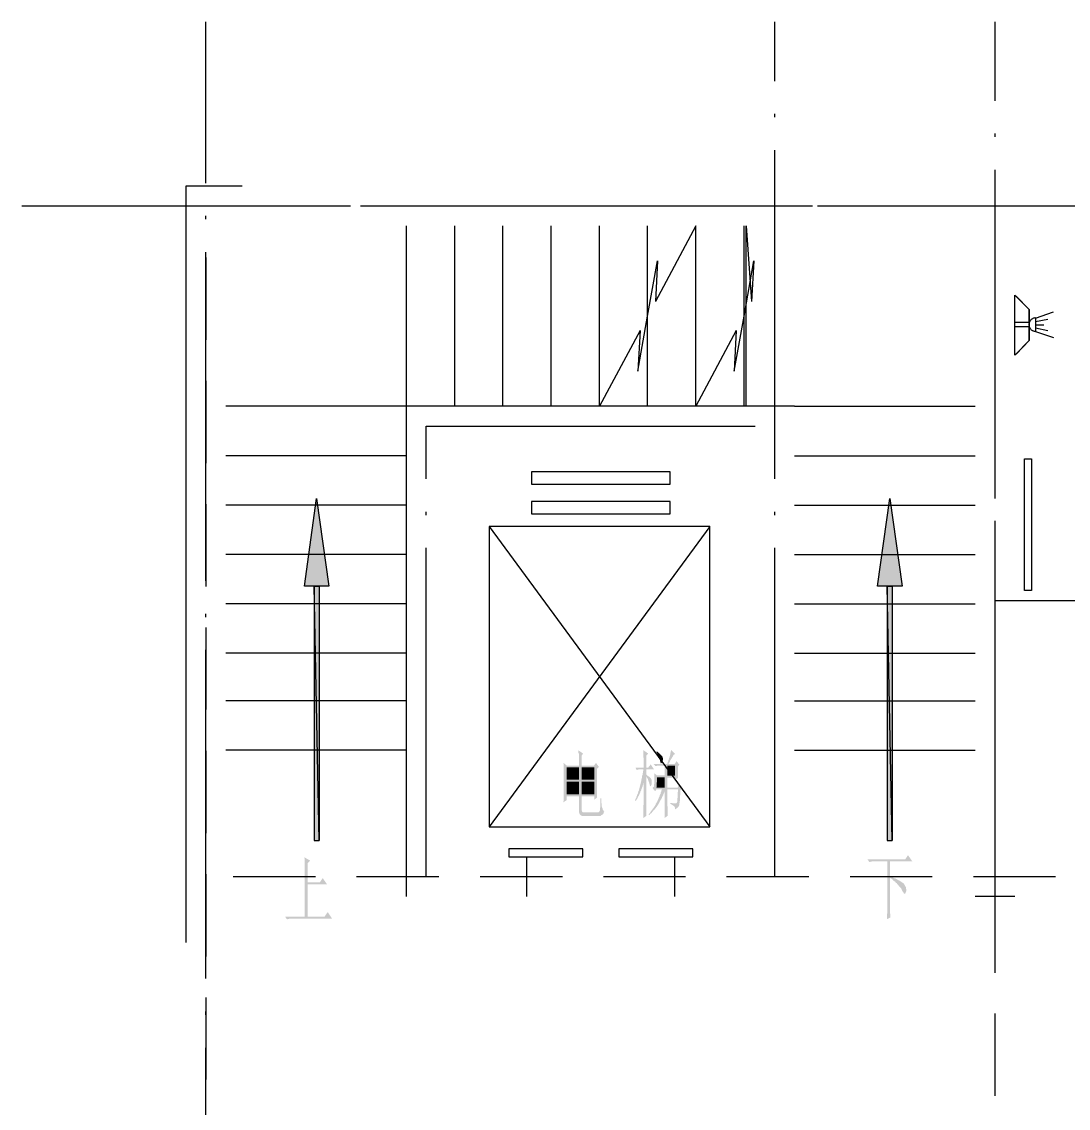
# Model space of a CAD drawing. Header units: millimetres. Extents: x -1120 to 100154, y -9529 to 14223.
# Drawn here: x 41768 to 48133, y 7611 to 14221 of the extents above; entities that cross this region are included whole.
import ezdxf

# ---------------------------------------------------------------- set-up
doc = ezdxf.new("R2010")
doc.units = ezdxf.units.MM
doc.linetypes.add('DOTE', pattern=[2.42, 2, -0.2, 0.02, -0.2])
doc.layers.add('A-DOTE', color=1, linetype='Continuous')
doc.layers.add('A-立面看线', color=7, linetype='Continuous')

msp = doc.modelspace()

# ---------------------------------------------------------------- hatches: boundary and pattern name
at = {"layer": 'A-立面看线'}
for points in [[(43487.1, 10786.9), (43561.1, 11320.1), (43635.1, 10786.9)], [(46973.2, 10786.9), (47047.2, 11320.1), (47123.4, 10786.9)], [(43545.9, 9239.7), (43576.3, 9239.7), (43545.9, 10786.9)], [(43576.3, 9239.7), (43545.9, 10786.9), (43576.3, 10786.9)], [(47032, 9239.7), (47062.4, 9239.7), (47032, 10786.9)], [(47062.4, 9239.7), (47032, 10786.9), (47062.4, 10786.9)], [(45156.2, 9694.5), (45156.2, 9701), (45156.2, 9705.4), (45156.2, 9709.7), (45156.2, 9714.1), (45156.2, 9718.4), (45156.2, 9725), (45156.2, 9729.3), (45156.2, 9733.7), (45156.2, 9738), (45156.2, 9742.4), (45156.2, 9746.7), (45156.2, 9751.1), (45156.2, 9755.4), (45156.2, 9759.8), (45156.2, 9764.1), (45156.2, 9768.5), (45154, 9772.8), (45154, 9777.2), (45154, 9781.6), (45154, 9785.9), (45154, 9788.1), (45182.3, 9768.5), (45173.6, 9757.6), (45173.6, 9694.5), (45247.6, 9694.5), (45260.6, 9711.9), (45278, 9688), (45267.2, 9677.1), (45267.2, 9668.4), (45267.2, 9661.9), (45267.2, 9655.3), (45267.2, 9648.8), (45267.2, 9642.3), (45267.2, 9635.8), (45267.2, 9629.2), (45267.2, 9622.7), (45267.2, 9616.2), (45267.2, 9611.8), (45267.2, 9605.3), (45267.2, 9598.8), (45267.2, 9594.4), (45267.2, 9587.9), (45267.2, 9583.5), (45267.2, 9579.2), (45267.2, 9574.8), (45267.2, 9568.3), (45267.2, 9563.9), (45267.2, 9559.6), (45267.2, 9555.2), (45267.2, 9550.9), (45267.2, 9546.5), (45267.2, 9542.2), (45267.2, 9540), (45267.2, 9535.7), (45267.2, 9531.3), (45267.2, 9529.1), (45267.2, 9524.8), (45267.2, 9522.6), (45267.2, 9520.4), (45267.2, 9516.1), (45267.2, 9513.9), (45267.2, 9511.7), (45267.2, 9509.5), (45267.2, 9507.4), (45267.2, 9505.2), (45267.2, 9503), (45267.2, 9500.8), (45267.2, 9500.8), (45249.7, 9487.8), (45249.7, 9509.5), (45173.6, 9509.5), (45173.6, 9429), (45173.6, 9424.7), (45173.6, 9422.5), (45175.8, 9418.1), (45175.8, 9416), (45177.9, 9413.8), (45180.1, 9411.6), (45184.5, 9411.6), (45186.6, 9411.6), (45188.8, 9411.6), (45273.7, 9411.6), (45275.9, 9411.6), (45278, 9413.8), (45280.2, 9416), (45282.4, 9418.1), (45284.6, 9422.5), (45284.6, 9424.7), (45284.6, 9429), (45284.6, 9433.4), (45284.6, 9435.6), (45284.6, 9437.7), (45286.7, 9442.1), (45286.7, 9444.3), (45286.7, 9448.6), (45286.7, 9453), (45286.7, 9457.3), (45286.7, 9461.7), (45286.7, 9468.2), (45286.7, 9472.5), (45286.7, 9479.1), (45286.7, 9483.4), (45286.7, 9490), (45286.7, 9496.5), (45293.3, 9496.5), (45293.3, 9490), (45293.3, 9483.4), (45293.3, 9479.1), (45293.3, 9472.5), (45293.3, 9468.2), (45295.4, 9463.8), (45295.4, 9459.5), (45295.4, 9455.1), (45295.4, 9450.8), (45295.4, 9446.4), (45297.6, 9444.3), (45297.6, 9442.1), (45297.6, 9439.9), (45297.6, 9439.9), (45299.8, 9435.6), (45302, 9431.2), (45302, 9426.8), (45304.2, 9424.7), (45306.3, 9420.3), (45308.5, 9418.1), (45310.7, 9416), (45308.5, 9411.6), (45306.3, 9407.3), (45306.3, 9405.1), (45304.2, 9400.7), (45302, 9398.6), (45297.6, 9396.4), (45297.6, 9396.4), (45295.4, 9394.2), (45293.3, 9394.2), (45291.1, 9392), (45288.9, 9389.9), (45284.6, 9389.9), (45282.4, 9389.9), (45278, 9389.9), (45278, 9389.9), (45182.3, 9389.9), (45177.9, 9389.9), (45175.8, 9389.9), (45171.4, 9392), (45169.2, 9392), (45167.1, 9394.2), (45164.9, 9396.4), (45162.7, 9398.6), (45160.5, 9400.7), (45160.5, 9402.9), (45158.4, 9407.3), (45158.4, 9409.4), (45156.2, 9413.8), (45156.2, 9418.1), (45156.2, 9422.5), (45156.2, 9424.7), (45156.2, 9509.5), (45082.2, 9509.5), (45082.2, 9485.6), (45062.6, 9472.5), (45062.6, 9476.9), (45064.8, 9481.3), (45064.8, 9485.6), (45064.8, 9490), (45064.8, 9494.3), (45064.8, 9498.7), (45064.8, 9503), (45064.8, 9507.4), (45064.8, 9511.7), (45064.8, 9516.1), (45064.8, 9520.4), (45064.8, 9524.8), (45064.8, 9529.1), (45064.8, 9533.5), (45064.8, 9537.8), (45064.8, 9544.4), (45064.8, 9548.7), (45064.8, 9553.1), (45064.8, 9557.4), (45064.8, 9561.8), (45064.8, 9566.1), (45064.8, 9570.5), (45064.8, 9574.8), (45064.8, 9579.2), (45064.8, 9583.5), (45064.8, 9587.9), (45064.8, 9594.4), (45064.8, 9594.4), (45064.8, 9600.9), (45064.8, 9605.3), (45064.8, 9609.6), (45064.8, 9614), (45064.8, 9618.3), (45064.8, 9624.9), (45064.8, 9629.2), (45064.8, 9633.6), (45064.8, 9637.9), (45064.8, 9642.3), (45064.8, 9646.6), (45064.8, 9651), (45064.8, 9655.3), (45064.8, 9659.7), (45064.8, 9666.2), (45064.8, 9670.6), (45064.8, 9674.9), (45064.8, 9679.3), (45064.8, 9683.6), (45064.8, 9688), (45064.8, 9690.2), (45064.8, 9694.5), (45064.8, 9698.9), (45064.8, 9703.2), (45062.6, 9707.6), (45062.6, 9711.9), (45084.4, 9694.5), (45156.2, 9694.5)], [(45567.5, 9474.7), (45567.5, 9472.5), (45567.5, 9470.4), (45567.5, 9468.2), (45567.5, 9463.8), (45567.5, 9459.5), (45567.5, 9457.3), (45567.5, 9453), (45567.5, 9448.6), (45567.5, 9444.3), (45567.5, 9439.9), (45567.5, 9435.6), (45567.5, 9431.2), (45567.5, 9424.7), (45567.5, 9420.3), (45567.5, 9413.8), (45567.5, 9409.4), (45567.5, 9402.9), (45567.5, 9396.4), (45567.5, 9389.9), (45567.5, 9389.9), (45547.9, 9376.8), (45547.9, 9381.2), (45547.9, 9385.5), (45547.9, 9389.9), (45547.9, 9394.2), (45547.9, 9398.6), (45547.9, 9402.9), (45547.9, 9407.3), (45547.9, 9411.6), (45547.9, 9416), (45547.9, 9422.5), (45547.9, 9426.8), (45547.9, 9431.2), (45547.9, 9435.6), (45547.9, 9439.9), (45547.9, 9444.3), (45547.9, 9448.6), (45547.9, 9453), (45550.1, 9457.3), (45550.1, 9461.7), (45550.1, 9466), (45550.1, 9470.4), (45550.1, 9474.7), (45550.1, 9479.1), (45550.1, 9483.4), (45550.1, 9487.8), (45550.1, 9492.1), (45550.1, 9496.5), (45550.1, 9503), (45550.1, 9507.4), (45550.1, 9511.7), (45550.1, 9516.1), (45550.1, 9520.4), (45550.1, 9524.8), (45550.1, 9529.1), (45550.1, 9533.5), (45550.1, 9537.8), (45550.1, 9542.2), (45550.1, 9546.5), (45550.1, 9550.9), (45550.1, 9557.4), (45550.1, 9561.8), (45550.1, 9566.1), (45550.1, 9570.5), (45550.1, 9574.8), (45550.1, 9579.2), (45550.1, 9583.5), (45550.1, 9587.9), (45550.1, 9590.1), (45547.9, 9585.7), (45547.9, 9581.4), (45545.7, 9577), (45543.5, 9572.6), (45543.5, 9568.3), (45541.3, 9563.9), (45541.3, 9559.6), (45539.2, 9557.4), (45537, 9553.1), (45537, 9548.7), (45534.8, 9544.4), (45532.6, 9540), (45530.5, 9537.8), (45530.5, 9533.5), (45528.3, 9529.1), (45526.1, 9524.8), (45523.9, 9522.6), (45523.9, 9518.2), (45521.8, 9513.9), (45519.6, 9511.7), (45517.4, 9507.4), (45515.2, 9503), (45513.1, 9500.8), (45513.1, 9496.5), (45510.9, 9494.3), (45508.7, 9490), (45506.5, 9487.8), (45504.4, 9483.4), (45502.2, 9481.3), (45502.2, 9479.1), (45497.8, 9483.4), (45500, 9485.6), (45500, 9490), (45502.2, 9494.3), (45504.4, 9498.7), (45506.5, 9500.8), (45506.5, 9505.2), (45508.7, 9509.5), (45510.9, 9513.9), (45510.9, 9518.2), (45513.1, 9520.4), (45515.2, 9524.8), (45515.2, 9529.1), (45517.4, 9533.5), (45517.4, 9537.8), (45519.6, 9542.2), (45521.8, 9544.4), (45521.8, 9548.7), (45523.9, 9553.1), (45523.9, 9557.4), (45526.1, 9561.8), (45526.1, 9566.1), (45528.3, 9570.5), (45528.3, 9574.8), (45530.5, 9579.2), (45530.5, 9581.4), (45532.6, 9585.7), (45532.6, 9590.1), (45534.8, 9594.4), (45534.8, 9598.8), (45537, 9603.1), (45537, 9607.5), (45537, 9611.8), (45539.2, 9616.2), (45539.2, 9620.5), (45541.3, 9624.9), (45541.3, 9629.2), (45541.3, 9633.6), (45543.5, 9637.9), (45543.5, 9642.3), (45543.5, 9646.6), (45545.7, 9651), (45545.7, 9655.3), (45545.7, 9659.7), (45547.9, 9664), (45547.9, 9670.6), (45547.9, 9672.7), (45519.6, 9672.7), (45508.7, 9668.4), (45500, 9683.6), (45550.1, 9683.6), (45550.1, 9688), (45550.1, 9690.2), (45550.1, 9694.5), (45550.1, 9698.9), (45550.1, 9703.2), (45550.1, 9707.6), (45550.1, 9711.9), (45550.1, 9716.3), (45550.1, 9720.6), (45550.1, 9725), (45550.1, 9729.3), (45550.1, 9733.7), (45550.1, 9738), (45550.1, 9742.4), (45547.9, 9746.7), (45547.9, 9751.1), (45547.9, 9755.4), (45547.9, 9762), (45547.9, 9766.3), (45547.9, 9770.7), (45547.9, 9775), (45547.9, 9781.6), (45547.9, 9785.9), (45547.9, 9790.3), (45578.3, 9768.5), (45567.5, 9757.6), (45567.5, 9683.6), (45578.3, 9683.6), (45593.6, 9703.2), (45613.2, 9672.7), (45567.5, 9672.7), (45567.5, 9640.1), (45571.8, 9635.8), (45574, 9633.6), (45578.3, 9631.4), (45580.5, 9629.2), (45584.9, 9627.1), (45587, 9624.9), (45589.2, 9622.7), (45591.4, 9620.5), (45593.6, 9618.3), (45595.7, 9616.2), (45595.7, 9614), (45597.9, 9609.6), (45600.1, 9605.3), (45600.1, 9600.9), (45600.1, 9598.8), (45600.1, 9596.6), (45600.1, 9592.2), (45600.1, 9587.9), (45600.1, 9583.5), (45597.9, 9579.2), (45597.9, 9579.2), (45595.7, 9574.8), (45593.6, 9570.5), (45593.6, 9570.5), (45591.4, 9570.5), (45589.2, 9572.6), (45587, 9577), (45587, 9581.4), (45584.9, 9585.7), (45584.9, 9590.1), (45582.7, 9594.4), (45580.5, 9598.8), (45580.5, 9603.1), (45578.3, 9605.3), (45576.2, 9609.6), (45576.2, 9614), (45574, 9618.3), (45571.8, 9620.5), (45569.6, 9624.9), (45567.5, 9629.2), (45567.5, 9631.4), (45567.5, 9474.7)], [(45759, 9690.2), (45759, 9683.6), (45759, 9674.9), (45759, 9668.4), (45759, 9661.9), (45759, 9657.5), (45759, 9651), (45759, 9646.6), (45759, 9642.3), (45759, 9637.9), (45759, 9633.6), (45759, 9631.4), (45759, 9627.1), (45759, 9624.9), (45759, 9622.7), (45759, 9620.5), (45759, 9620.5), (45741.5, 9607.5), (45741.5, 9622.7), (45693.7, 9622.7), (45693.7, 9561.8), (45756.8, 9561.8), (45765.5, 9577), (45785.1, 9557.4), (45774.2, 9546.5), (45774.2, 9537.8), (45774.2, 9531.3), (45774.2, 9524.8), (45774.2, 9520.4), (45772, 9513.9), (45772, 9507.4), (45772, 9503), (45772, 9498.7), (45772, 9494.3), (45772, 9490), (45772, 9485.6), (45772, 9483.4), (45769.8, 9479.1), (45769.8, 9476.9), (45769.8, 9474.7), (45769.8, 9472.5), (45769.8, 9470.4), (45767.7, 9466), (45767.7, 9461.7), (45767.7, 9457.3), (45765.5, 9453), (45763.3, 9448.6), (45763.3, 9446.4), (45763.3, 9446.4), (45761.1, 9444.3), (45759, 9442.1), (45756.8, 9439.9), (45754.6, 9437.7), (45750.3, 9435.6), (45748.1, 9433.4), (45743.7, 9431.2), (45741.5, 9429), (45741.5, 9433.4), (45741.5, 9435.6), (45741.5, 9439.9), (45739.4, 9442.1), (45739.4, 9444.3), (45737.2, 9446.4), (45735, 9448.6), (45732.8, 9450.8), (45728.5, 9453), (45726.3, 9455.1), (45722, 9457.3), (45719.8, 9459.5), (45715.4, 9461.7), (45713.3, 9461.7), (45713.3, 9468.2), (45717.6, 9468.2), (45722, 9468.2), (45726.3, 9466), (45728.5, 9466), (45732.8, 9466), (45735, 9466), (45737.2, 9466), (45739.4, 9466), (45741.5, 9466), (45741.5, 9466), (45745.9, 9466), (45748.1, 9466), (45750.3, 9468.2), (45752.4, 9470.4), (45752.4, 9474.7), (45754.6, 9474.7), (45754.6, 9476.9), (45754.6, 9479.1), (45754.6, 9481.3), (45754.6, 9483.4), (45754.6, 9487.8), (45754.6, 9490), (45754.6, 9494.3), (45756.8, 9498.7), (45756.8, 9503), (45756.8, 9507.4), (45756.8, 9513.9), (45756.8, 9518.2), (45756.8, 9524.8), (45756.8, 9531.3), (45759, 9537.8), (45759, 9544.4), (45759, 9550.9), (45693.7, 9550.9), (45693.7, 9481.3), (45693.7, 9476.9), (45693.7, 9472.5), (45693.7, 9468.2), (45693.7, 9463.8), (45693.7, 9459.5), (45693.7, 9455.1), (45693.7, 9450.8), (45695.8, 9446.4), (45695.8, 9442.1), (45695.8, 9437.7), (45695.8, 9433.4), (45695.8, 9429), (45695.8, 9424.7), (45695.8, 9420.3), (45695.8, 9416), (45695.8, 9409.4), (45695.8, 9405.1), (45695.8, 9400.7), (45695.8, 9396.4), (45695.8, 9392), (45695.8, 9389.9), (45678.4, 9376.8), (45678.4, 9383.3), (45678.4, 9387.7), (45678.4, 9394.2), (45678.4, 9398.6), (45678.4, 9402.9), (45678.4, 9409.4), (45678.4, 9413.8), (45678.4, 9418.1), (45678.4, 9424.7), (45678.4, 9429), (45678.4, 9433.4), (45678.4, 9437.7), (45678.4, 9444.3), (45678.4, 9448.6), (45678.4, 9453), (45678.4, 9457.3), (45678.4, 9461.7), (45678.4, 9466), (45678.4, 9470.4), (45678.4, 9474.7), (45678.4, 9479.1), (45678.4, 9483.4), (45678.4, 9487.8), (45678.4, 9492.1), (45678.4, 9496.5), (45678.4, 9500.8), (45678.4, 9505.2), (45678.4, 9509.5), (45678.4, 9513.9), (45678.4, 9516.1), (45678.4, 9520.4), (45678.4, 9524.8), (45678.4, 9529.1), (45678.4, 9531.3), (45678.4, 9535.7), (45678.4, 9540), (45678.4, 9540), (45676.3, 9535.7), (45676.3, 9533.5), (45674.1, 9529.1), (45671.9, 9524.8), (45669.7, 9520.4), (45669.7, 9516.1), (45667.6, 9513.9), (45665.4, 9509.5), (45663.2, 9505.2), (45661, 9500.8), (45661, 9498.7), (45658.9, 9494.3), (45656.7, 9490), (45654.5, 9487.8), (45652.3, 9483.4), (45650.2, 9481.3), (45648, 9476.9), (45645.8, 9472.5), (45645.8, 9470.4), (45643.6, 9466), (45641.4, 9463.8), (45639.3, 9459.5), (45637.1, 9457.3), (45634.9, 9453), (45632.7, 9450.8), (45630.6, 9446.4), (45628.4, 9444.3), (45626.2, 9442.1), (45624, 9437.7), (45621.9, 9435.6), (45619.7, 9433.4), (45617.5, 9429), (45615.3, 9426.8), (45611, 9424.7), (45608.8, 9420.3), (45606.6, 9418.1), (45604.5, 9416), (45602.3, 9413.8), (45600.1, 9409.4), (45597.9, 9407.3), (45595.7, 9405.1), (45591.4, 9402.9), (45589.2, 9400.7), (45587, 9396.4), (45584.9, 9394.2), (45582.7, 9394.2), (45580.5, 9398.6), (45582.7, 9400.7), (45584.9, 9402.9), (45587, 9407.3), (45589.2, 9409.4), (45591.4, 9411.6), (45593.6, 9416), (45595.7, 9418.1), (45597.9, 9420.3), (45600.1, 9424.7), (45602.3, 9426.8), (45604.5, 9429), (45606.6, 9433.4), (45608.8, 9435.6), (45611, 9439.9), (45613.2, 9442.1), (45615.3, 9446.4), (45617.5, 9448.6), (45619.7, 9453), (45621.9, 9455.1), (45624, 9459.5), (45624, 9463.8), (45626.2, 9466), (45628.4, 9470.4), (45630.6, 9472.5), (45632.7, 9476.9), (45634.9, 9481.3), (45634.9, 9483.4), (45637.1, 9487.8), (45639.3, 9492.1), (45641.4, 9496.5), (45641.4, 9498.7), (45643.6, 9503), (45645.8, 9507.4), (45648, 9511.7), (45648, 9516.1), (45650.2, 9520.4), (45652.3, 9522.6), (45654.5, 9527), (45654.5, 9531.3), (45656.7, 9535.7), (45658.9, 9540), (45658.9, 9544.4), (45661, 9548.7), (45661, 9550.9), (45628.4, 9550.9), (45619.7, 9540), (45604.5, 9559.6), (45613.2, 9568.3), (45613.2, 9572.6), (45613.2, 9577), (45613.2, 9581.4), (45615.3, 9585.7), (45615.3, 9590.1), (45615.3, 9594.4), (45615.3, 9598.8), (45615.3, 9603.1), (45615.3, 9607.5), (45615.3, 9611.8), (45615.3, 9618.3), (45615.3, 9622.7), (45615.3, 9627.1), (45615.3, 9631.4), (45615.3, 9635.8), (45615.3, 9640.1), (45615.3, 9644.5), (45615.3, 9648.8), (45615.3, 9648.8), (45632.7, 9635.8), (45678.4, 9635.8), (45678.4, 9694.5), (45632.7, 9694.5), (45621.9, 9692.3), (45611, 9705.4), (45693.7, 9705.4), (45695.8, 9709.7), (45695.8, 9714.1), (45698, 9718.4), (45700.2, 9722.8), (45700.2, 9727.2), (45702.4, 9731.5), (45704.6, 9735.9), (45704.6, 9740.2), (45706.7, 9744.6), (45708.9, 9748.9), (45708.9, 9753.3), (45711.1, 9757.6), (45711.1, 9762), (45713.3, 9766.3), (45713.3, 9768.5), (45713.3, 9772.8), (45715.4, 9777.2), (45715.4, 9781.6), (45717.6, 9785.9), (45717.6, 9788.1), (45717.6, 9790.3), (45741.5, 9766.3), (45730.7, 9759.8), (45730.7, 9757.6), (45728.5, 9753.3), (45726.3, 9748.9), (45724.1, 9746.7), (45722, 9742.4), (45719.8, 9738), (45717.6, 9735.9), (45715.4, 9731.5), (45713.3, 9729.3), (45711.1, 9725), (45711.1, 9720.6), (45708.9, 9718.4), (45706.7, 9714.1), (45704.6, 9711.9), (45702.4, 9707.6), (45700.2, 9705.4), (45739.4, 9705.4), (45750.3, 9722.8), (45767.7, 9701), (45759, 9690.2)], [(45630.6, 9781.6), (45634.9, 9779.4), (45637.1, 9777.2), (45639.3, 9775), (45643.6, 9772.8), (45645.8, 9770.7), (45648, 9766.3), (45650.2, 9764.1), (45654.5, 9762), (45656.7, 9759.8), (45656.7, 9757.6), (45656.7, 9757.6), (45661, 9755.4), (45663.2, 9751.1), (45665.4, 9748.9), (45665.4, 9744.6), (45667.6, 9740.2), (45667.6, 9738), (45667.6, 9738), (45667.6, 9733.7), (45667.6, 9729.3), (45665.4, 9725), (45663.2, 9720.6), (45663.2, 9720.6), (45661, 9714.1), (45658.9, 9711.9), (45656.7, 9709.7), (45656.7, 9709.7), (45654.5, 9709.7), (45654.5, 9711.9), (45652.3, 9716.3), (45650.2, 9722.8), (45650.2, 9725), (45650.2, 9729.3), (45648, 9731.5), (45648, 9735.9), (45645.8, 9740.2), (45645.8, 9742.4), (45643.6, 9746.7), (45641.4, 9751.1), (45639.3, 9753.3), (45639.3, 9757.6), (45637.1, 9762), (45634.9, 9766.3), (45632.7, 9770.7), (45630.6, 9775), (45628.4, 9777.2), (45630.6, 9781.6)], [(45082.2, 9685.8), (45082.2, 9609.6), (45156.2, 9609.6), (45156.2, 9685.8), (45082.2, 9685.8)], [(45173.6, 9685.8), (45173.6, 9609.6), (45249.7, 9609.6), (45249.7, 9685.8), (45173.6, 9685.8)], [(45693.7, 9694.5), (45693.7, 9633.6), (45741.5, 9633.6), (45741.5, 9694.5), (45693.7, 9694.5)], [(45082.2, 9598.8), (45082.2, 9520.4), (45156.2, 9520.4), (45156.2, 9598.8), (45082.2, 9598.8)], [(45173.6, 9598.8), (45173.6, 9520.4), (45249.7, 9520.4), (45249.7, 9598.8), (45173.6, 9598.8)], [(45632.7, 9624.9), (45628.4, 9561.8), (45678.4, 9561.8), (45678.4, 9624.9), (45632.7, 9624.9)], [(43487.1, 9137.4), (43521.9, 9117.8), (43506.7, 9102.6), (43506.7, 8985.1), (43580.7, 8985.1), (43598.1, 9011.2), (43624.2, 8974.2), (43506.7, 8974.2), (43506.7, 8776.2), (43609, 8776.2), (43628.6, 8804.5), (43654.7, 8765.3), (43408.8, 8765.3), (43406.6, 8765.3), (43402.2, 8765.3), (43400.1, 8765.3), (43395.7, 8765.3), (43393.5, 8763.1), (43389.2, 8763.1), (43387, 8763.1), (43384.8, 8761), (43380.5, 8761), (43380.5, 8761), (43369.6, 8776.2), (43489.3, 8776.2), (43489.3, 9072.1), (43489.3, 9076.5), (43489.3, 9080.9), (43489.3, 9085.2), (43489.3, 9089.6), (43489.3, 9093.9), (43489.3, 9098.3), (43489.3, 9102.6), (43489.3, 9107), (43489.3, 9111.3), (43489.3, 9115.7), (43489.3, 9120), (43489.3, 9124.4), (43489.3, 9128.7), (43487.1, 9133.1), (43487.1, 9137.4), (43487.1, 9137.4)], [(46912.3, 9124.4), (47140.8, 9124.4), (47158.2, 9150.5), (47184.3, 9113.5), (47049.4, 9113.5), (47049.4, 9022.1), (47055.9, 9019.9), (47060.3, 9017.7), (47064.6, 9015.6), (47069, 9013.4), (47073.3, 9011.2), (47077.7, 9009), (47082, 9009), (47084.2, 9006.9), (47088.6, 9004.7), (47092.9, 9002.5), (47095.1, 9000.3), (47099.4, 8998.2), (47101.6, 8998.2), (47106, 8996), (47108.1, 8993.8), (47112.5, 8991.6), (47114.7, 8991.6), (47116.8, 8989.5), (47119, 8987.3), (47121.2, 8985.1), (47123.4, 8985.1), (47125.5, 8982.9), (47127.7, 8980.7), (47129.9, 8980.7), (47129.9, 8978.6), (47132.1, 8978.6), (47134.2, 8976.4), (47134.2, 8974.2), (47136.4, 8974.2), (47136.4, 8972), (47138.6, 8967.7), (47140.8, 8963.3), (47143, 8959), (47145.1, 8956.8), (47145.1, 8952.5), (47145.1, 8948.1), (47147.3, 8943.8), (47147.3, 8941.6), (47147.3, 8939.4), (47147.3, 8935.1), (47147.3, 8930.7), (47145.1, 8926.3), (47145.1, 8926.3), (47143, 8919.8), (47140.8, 8915.5), (47138.6, 8915.5), (47138.6, 8915.5), (47136.4, 8915.5), (47136.4, 8915.5), (47134.2, 8917.6), (47132.1, 8919.8), (47129.9, 8924.2), (47127.7, 8928.5), (47123.4, 8932.9), (47121.2, 8937.2), (47121.2, 8939.4), (47119, 8941.6), (47116.8, 8943.8), (47116.8, 8948.1), (47114.7, 8950.3), (47112.5, 8952.5), (47110.3, 8954.6), (47108.1, 8956.8), (47106, 8959), (47103.8, 8961.2), (47101.6, 8965.5), (47099.4, 8967.7), (47097.3, 8969.9), (47095.1, 8972), (47092.9, 8974.2), (47090.7, 8978.6), (47088.6, 8980.7), (47084.2, 8982.9), (47082, 8985.1), (47079.8, 8989.5), (47075.5, 8991.6), (47073.3, 8993.8), (47069, 8996), (47066.8, 9000.3), (47062.4, 9002.5), (47060.3, 9004.7), (47055.9, 9009), (47051.6, 9011.2), (47049.4, 9013.4), (47049.4, 8835), (47049.4, 8828.4), (47049.4, 8824.1), (47049.4, 8817.5), (47049.4, 8813.2), (47049.4, 8808.8), (47049.4, 8804.5), (47049.4, 8800.1), (47049.4, 8795.8), (47051.6, 8791.4), (47051.6, 8787.1), (47051.6, 8782.7), (47051.6, 8778.4), (47051.6, 8774), (47051.6, 8771.8), (47029.8, 8761), (47029.8, 8767.5), (47029.8, 8771.8), (47029.8, 8778.4), (47029.8, 8784.9), (47029.8, 8789.3), (47032, 8795.8), (47032, 8800.1), (47032, 8806.7), (47032, 8811), (47032, 8815.4), (47032, 8819.7), (47032, 8824.1), (47032, 8828.4), (47032, 8830.6), (47032, 8835), (47032, 8839.3), (47032, 8841.5), (47032, 8843.7), (47032, 8848), (47032, 8850.2), (47032, 9113.5), (46953.6, 9113.5), (46949.3, 9113.5), (46947.1, 9113.5), (46942.8, 9113.5), (46940.6, 9113.5), (46936.2, 9111.3), (46934, 9111.3), (46929.7, 9111.3), (46927.5, 9109.1), (46925.3, 9109.1), (46923.2, 9109.1), (46912.3, 9124.4)]]:
    msp.add_hatch(color=256, dxfattribs=at).paths.add_polyline_path(points)

# ---------------------------------------------------------------- linework, layer by layer
at = {"layer": 'A-DOTE', "linetype": 'DOTE', "ltscale": 1000}
for p, q in [((42887.6, -3700.5), (42887.6, 14221.2)), ((46348.7, 9019.9), (46348.7, 14221.2)), ((47688.1, 8900.2), (47688.1, 14221.2)), ((41767.6, 13101.2), (57008.7, 13101.2)), ((44228.1, 9019.9), (44228.1, 11760.7)), ((44228.1, 11760.7), (46348.7, 11760.7)), ((47688.1, 10701), (49488.8, 10701))]:
    msp.add_line(p, q, dxfattribs=at)
at = {"layer": 'A-立面看线'}
for points in [[(42766.8, 8619.5), (42766.8, 13222), (43108.5, 13222)], [(43578.5, 13100.1), (43078, 13100.1)], [(44327.1, 13100.1), (43828.8, 13100.1)], [(45077.8, 13100.1), (44577.3, 13100.1)], [(45828.6, 13100.1), (45328.1, 13100.1)], [(46577.2, 13100.1), (46078.8, 13100.1)], [(47327.9, 13100.1), (46827.4, 13100.1)], [(48078.7, 13100.1), (47578.2, 13100.1)], [(44107.3, 11881.5), (44107.3, 12980.4)], [(44401.1, 11881.5), (44401.1, 12980.4)], [(44694.8, 11881.5), (44694.8, 12980.4)], [(44988.6, 11881.5), (44988.6, 12980.4)], [(45282.4, 11881.5), (45282.4, 12980.4)], [(45574, 11881.5), (45574, 12980.4)], [(45867.8, 12980.4), (45621.9, 12519.1)], [(45867.8, 11881.5), (45867.8, 12980.4)], [(46161.5, 11881.5), (46161.5, 12980.4)], [(46174.6, 11881.5), (46174.6, 12980.4)], [(46174.6, 12980.4), (46207.2, 12519.1)], [(42888.7, 12286.2), (42888.7, 12786.7)], [(45528.3, 12342.8), (45515.2, 12094.7), (45574, 12429.9), (45634.9, 12767.2), (45621.9, 12519.1)], [(46113.7, 12342.8), (46100.6, 12094.7), (46161.5, 12429.9), (46220.3, 12767.2), (46207.2, 12519.1)], [(47689.2, 12186.1), (47689.2, 12686.6)], [(47808.8, 12192.7), (47895.9, 12281.9), (47808.8, 12192.7), (47808.8, 12558.3), (47895.9, 12471.2)], [(47895.9, 12471.2), (47815.4, 12551.7)], [(47895.9, 12390.7), (47895.9, 12471.2)], [(47895.9, 12471.2), (47895.9, 12281.9), (47895.9, 12364.6)], [(47932.9, 12416.8), (48043.9, 12456)], [(47895.9, 12390.7), (47808.8, 12390.7)], [(47895.9, 12364.6), (47808.8, 12364.6)], [(47934, 12419), (47929.8, 12418.8), (47925.9, 12418.2), (47922, 12417.2), (47918.3, 12415.8), (47914.8, 12414.1), (47911.5, 12412.1), (47908.4, 12409.8), (47905.5, 12407.2), (47902.9, 12404.3), (47900.6, 12401.2), (47898.6, 12397.9), (47896.9, 12394.4), (47895.5, 12390.7), (47894.5, 12386.8), (47893.9, 12382.8), (47893.7, 12378.7), (47893.9, 12374.6), (47894.5, 12370.6), (47895.5, 12366.8), (47896.9, 12363.1), (47898.6, 12359.5), (47900.6, 12356.2), (47902.9, 12353.1), (47905.5, 12350.3), (47908.4, 12347.7), (47911.5, 12345.3), (47914.8, 12343.3), (47918.3, 12341.6), (47922, 12340.3), (47925.9, 12339.3), (47929.8, 12338.7), (47934, 12338.5)], [(47932.9, 12416.8), (47932.9, 12336.3)], [(47932.9, 12397.2), (48009, 12412.5)], [(47932.9, 12377.6), (47985.1, 12377.6)], [(45528.3, 12342.8), (45282.4, 11881.5)], [(46113.7, 12342.8), (45867.8, 11881.5)], [(47932.9, 12358.1), (48009, 12342.8)], [(47932.9, 12336.3), (48043.9, 12299.3)], [(47895.9, 12281.9), (47815.4, 12199.2)], [(42888.7, 11535.5), (42888.7, 12036)], [(47689.2, 11435.4), (47689.2, 11935.9)], [(44107.3, 11881.5), (43008.4, 11881.5)], [(44107.3, 8900.2), (44107.3, 11881.5)], [(46468.4, 11881.5), (44107.3, 11881.5)], [(44401.1, 11881.5), (44401.1, 11881.5)], [(44694.8, 11881.5), (44694.8, 11881.5)], [(44988.6, 11881.5), (44988.6, 11881.5)], [(45282.4, 11881.5), (45282.4, 11881.5)], [(45574, 11881.5), (45574, 11881.5)], [(45867.8, 11881.5), (45867.8, 11881.5)], [(46161.5, 11881.5), (46161.5, 11881.5)], [(46174.6, 11881.5), (46174.6, 11881.5)], [(46468.4, 11881.5), (47567.3, 11881.5)], [(44107.3, 11581.2), (43008.4, 11581.2)], [(46468.4, 11581.2), (47567.3, 11581.2)], [(47867.6, 10760.8), (47867.6, 11561.6), (47908.9, 11561.6), (47908.9, 10760.8), (47867.6, 10760.8)], [(44868.9, 11407.1), (45711.1, 11407.1), (45711.1, 11483.3), (44868.9, 11483.3), (44868.9, 11407.1)], [(42888.7, 10784.7), (42888.7, 11285.2)], [(44107.3, 11280.9), (43008.4, 11280.9)], [(44868.9, 11226.5), (45711.1, 11226.5), (45711.1, 11302.6), (44868.9, 11302.6), (44868.9, 11226.5)], [(46468.4, 11280.9), (47567.3, 11280.9)], [(47689.2, 10684.6), (47689.2, 11185.1)], [(44610, 11150.3), (45952.6, 9322.4)], [(45952.6, 11150.3), (44610, 9322.4)], [(44610, 9322.4), (45952.6, 9322.4), (45952.6, 11150.3), (44610, 11150.3), (44610, 9322.4)], [(44107.3, 10980.6), (43008.4, 10980.6)], [(46468.4, 10980.6), (47567.3, 10980.6)], [(44107.3, 10680.3), (43008.4, 10680.3)], [(46468.4, 10680.3), (47567.3, 10680.3)], [(42888.7, 10036.2), (42888.7, 10536.7)], [(44107.3, 10380), (43008.4, 10380)], [(46468.4, 10380), (47567.3, 10380)], [(47689.2, 9936.1), (47689.2, 10436.6)], [(44107.3, 10090.6), (43008.4, 10090.6)], [(46468.4, 10090.6), (47567.3, 10090.6)], [(42888.7, 9285.4), (42888.7, 9785.9)], [(44107.3, 9790.3), (43008.4, 9790.3)], [(46468.4, 9790.3), (47567.3, 9790.3)], [(47689.2, 9185.3), (47689.2, 9685.8)], [(44729.7, 9139.6), (45180.1, 9139.6), (45180.1, 9189.7), (44729.7, 9189.7), (44729.7, 9139.6)], [(45399.9, 9139.6), (45850.4, 9139.6), (45850.4, 9189.7), (45399.9, 9189.7), (45399.9, 9139.6)], [(44838.5, 9139.6), (44838.5, 8900.2)], [(45737.2, 9139.6), (45737.2, 8900.2)], [(42888.7, 8534.7), (42888.7, 9035.2)], [(43554.6, 9019.9), (43054.1, 9019.9)], [(44305.3, 9019.9), (43804.8, 9019.9)], [(45056.1, 9019.9), (44555.6, 9019.9)], [(45804.7, 9019.9), (45306.3, 9019.9)], [(46555.4, 9019.9), (46054.9, 9019.9)], [(47306.2, 9019.9), (46805.7, 9019.9)], [(48054.7, 9019.9), (47556.4, 9019.9)], [(47689.2, 8434.5), (47689.2, 8935.1)], [(47808.8, 8900.2), (47567.3, 8900.2)], [(42888.7, 7786.1), (42888.7, 8284.4)], [(47689.2, 7686), (47689.2, 8186.5)]]:
    msp.add_lwpolyline(points, dxfattribs=at)
for points in [[(43487.1, 10786.9), (43561.1, 11320.1), (43635.1, 10786.9)], [(46973.2, 10786.9), (47047.2, 11320.1), (47123.4, 10786.9)], [(43545.9, 9239.7), (43576.3, 9239.7), (43545.9, 10786.9)], [(43576.3, 9239.7), (43545.9, 10786.9), (43576.3, 10786.9)], [(47032, 9239.7), (47062.4, 9239.7), (47032, 10786.9)], [(47062.4, 9239.7), (47032, 10786.9), (47062.4, 10786.9)]]:
    msp.add_lwpolyline(points, close=True, dxfattribs=at)

doc.saveas('drawing.dxf')
